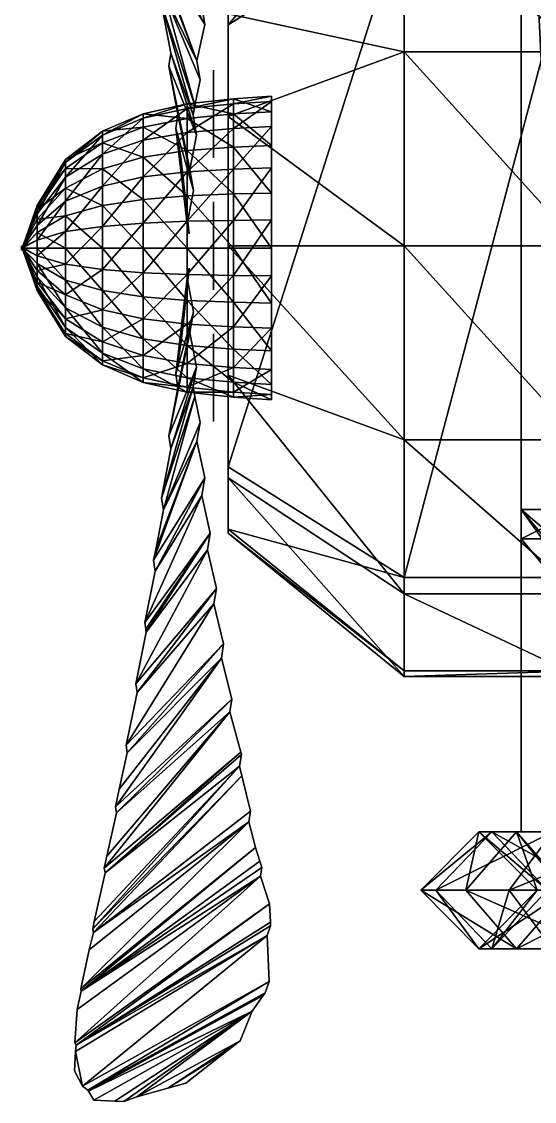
# Model space of a CAD drawing. Extents: x -35 to 143, y -113 to 113.
# Drawn here: x -35.17 to -15.35, y -33.08 to 8.67 of the extents above; entities that cross this region are included whole.
import ezdxf

# ---------------------------------------------------------------- set-up
doc = ezdxf.new("R2010")
doc.units = 0
for name, color, linetype in [('COWLING', 253, 'CONTINUOUS'), ('LEFT_WHEEL', 253, 'CONTINUOUS'), ('PROP', 253, 'CONTINUOUS'), ('TRIPLANEBODY', 253, 'CONTINUOUS')]:
    doc.layers.add(name, color=color, linetype=linetype)

msp = doc.modelspace()

# ---------------------------------------------------------------- meshes
at = {"layer": 'COWLING', "color": 253}
mesh = msp.add_polyface(dxfattribs=at)
corners = [(-20.389313, -12.821518, 3.576385), (-27.185715, -8.547623, 7.292786), (-27.185715, 0, 14.725693), (-13.592819, -16.427521, 10.386093), (-20.389313, -16.427521, 10.386093), (-27.185715, -10.951721, 11.832596), (-13.592819, -16.655609, 18.0849), (-20.389313, -16.655609, 18.0849), (-27.185715, -11.103821, 16.965088), (-13.592819, -13.461319, 25.093399), (-20.389313, -13.461319, 25.093399), (-27.185715, -8.974213, 21.63739), (-13.592819, -7.500809, 29.971497), (-20.389313, -7.500809, 29.971497), (-27.185715, -5.000519, 24.889496), (-13.592819, 0.000885, 31.716797), (-20.389313, 0.000885, 31.716797), (-27.185715, 0.000595, 26.053085), (-13.592819, 7.502487, 29.970688), (-20.389313, 7.502487, 29.970688), (-27.185715, 5.001694, 24.889099), (-13.592819, 13.462387, 25.092087), (-20.389313, 13.462387, 25.092087), (-27.185715, 8.974991, 21.63649), (-13.592819, 16.656097, 18.083191), (-20.389313, 16.656097, 18.083191), (-27.185715, 11.104095, 16.964096), (-13.592819, 16.427185, 10.384491), (-20.389313, 16.427185, 10.384491), (-27.185715, 10.951492, 11.831497), (-13.592819, 12.8228, 3.577789), (-20.389313, 12.8228, 3.577789), (-27.185715, 8.548492, 7.293686), (-13.592819, -12.821518, 3.576385), (-27.752121, -6.796417, 18.773193), (-27.752121, -6.116714, 20.389389), (-27.752121, -4.07782, 20.389389), (-27.752121, -3.398117, 18.690292), (-27.752121, -4.07782, 16.991196), (-27.752121, -6.116714, 16.991196), (-27.752121, 6.796494, 18.773193), (-27.752121, 6.116791, 20.389389), (-27.752121, 4.077896, 20.389389), (-27.752121, 3.398193, 18.690292), (-27.752121, 4.077896, 16.991196), (-27.752121, 6.116791, 16.991196), (-27.752121, 1.699097, 11.9767), (-27.752121, 1.019485, 13.592896), (-27.752121, -1.019409, 13.592896), (-27.752121, -1.69902, 11.893799), (-27.752121, -1.019409, 10.194687), (-27.752121, 1.019485, 10.194687)]
mesh.append_faces([[corners[k] for k in face] for face in [(0, 5, 1), (0, 4, 5), (1, 5, 2), (3, 7, 4), (3, 6, 7), (4, 8, 5), (4, 7, 8), (5, 8, 2), (6, 10, 7), (6, 9, 10), (7, 11, 8), (7, 10, 11), (8, 11, 2), (9, 13, 10), (9, 12, 13), (10, 14, 11), (10, 13, 14), (11, 14, 2), (12, 16, 13), (12, 15, 16), (13, 17, 14), (13, 16, 17), (14, 17, 2), (15, 19, 16), (15, 18, 19), (16, 20, 17), (16, 19, 20), (17, 20, 2), (18, 22, 19), (18, 21, 22), (19, 23, 20), (19, 22, 23), (20, 23, 2), (21, 25, 22), (21, 24, 25), (22, 26, 23), (22, 25, 26), (23, 26, 2), (24, 28, 25), (24, 27, 28), (25, 29, 26), (25, 28, 29), (26, 29, 2), (27, 31, 28), (27, 30, 31), (28, 32, 29), (28, 31, 32), (29, 32, 2), (1, 2, 32), (30, 0, 31), (30, 33, 0), (31, 1, 32), (31, 0, 1), (34, 38, 39), (34, 37, 38), (34, 36, 37), (34, 35, 36), (40, 42, 41), (40, 43, 42), (40, 44, 43), (40, 45, 44), (46, 48, 47), (46, 49, 48), (46, 50, 49), (46, 51, 50), (1, 5, 0), (5, 4, 0), (2, 5, 1), (4, 7, 3), (7, 6, 3), (5, 8, 4), (8, 7, 4), (2, 8, 5), (7, 10, 6), (10, 9, 6), (8, 11, 7), (11, 10, 7), (2, 11, 8), (10, 13, 9), (13, 12, 9), (11, 14, 10), (14, 13, 10), (2, 14, 11), (13, 16, 12), (16, 15, 12), (14, 17, 13), (17, 16, 13), (2, 17, 14), (16, 19, 15), (19, 18, 15), (17, 20, 16), (20, 19, 16), (2, 20, 17), (19, 22, 18), (22, 21, 18), (20, 23, 19), (23, 22, 19), (2, 23, 20), (22, 25, 21), (25, 24, 21), (23, 26, 22), (26, 25, 22), (2, 26, 23), (25, 28, 24), (28, 27, 24), (26, 29, 25), (29, 28, 25), (2, 29, 26), (28, 31, 27), (31, 30, 27), (29, 32, 28), (32, 31, 28), (2, 32, 29), (32, 2, 1), (31, 0, 30), (0, 33, 30), (32, 1, 31), (1, 0, 31), (39, 38, 34), (38, 37, 34), (37, 36, 34), (36, 35, 34), (41, 42, 40), (42, 43, 40), (43, 44, 40), (44, 45, 40), (47, 48, 46), (48, 49, 46), (49, 50, 46), (50, 51, 46)]])
at = {"layer": 'LEFT_WHEEL', "color": 253}
mesh = msp.add_polyface(dxfattribs=at)
corners = [(-6.230011, -22.654816, -12.460114), (-6.230011, -24.920319, -10.194611), (-6.230011, -27.185715, -12.460114), (-6.230011, -24.920319, -14.725616), (-10.83522, -22.654816, -13.438416), (-11.75621, -24.920319, -11.368713), (-10.83522, -27.185715, -13.438416), (-9.914124, -24.920319, -15.508316), (-14.646423, -22.654816, -16.206314), (-16.32962, -24.920319, -14.690018), (-14.646423, -27.185715, -16.206314), (-12.96312, -24.920319, -17.72261), (-17.002319, -22.654816, -20.285019), (-19.156723, -24.920319, -19.584518), (-17.002319, -27.185715, -20.285019), (-14.847916, -24.920319, -20.985413), (-17.495621, -22.654816, -24.969315), (-19.748718, -24.920319, -25.205719), (-17.495621, -27.185715, -24.969315), (-15.242416, -24.920319, -24.73291), (-16.040909, -22.654816, -29.44931), (-18.00322, -24.920319, -30.581619), (-16.040909, -27.185715, -29.44931), (-14.078812, -24.920319, -28.31691), (-12.890015, -22.654816, -32.950317), (-14.221817, -24.920319, -34.782822), (-12.890015, -27.185715, -32.950317), (-11.558014, -24.920319, -31.117722), (-8.587311, -22.654816, -34.86702), (-9.058716, -24.920319, -37.082916), (-8.587311, -27.185715, -34.86702), (-8.115814, -24.920319, -32.651123), (-3.877121, -22.654816, -34.86792), (-3.406509, -24.920319, -37.084015), (-3.877121, -27.185715, -34.86792), (-4.34761, -24.920319, -32.65181), (0.426193, -22.654816, -32.952911), (1.757492, -24.920319, -34.786011), (0.426193, -27.185715, -32.952911), (-0.904922, -24.920319, -31.119919), (3.57869, -22.654816, -29.453217), (5.54039, -24.920319, -30.586212), (3.57869, -27.185715, -29.453217), (1.616898, -24.920319, -28.320023), (5.035095, -22.654816, -24.973709), (7.288086, -24.920319, -25.210922), (5.035095, -27.185715, -24.973709), (2.781998, -24.920319, -24.736511), (4.543594, -22.654816, -20.289322), (6.698395, -24.920319, -19.589615), (4.543594, -27.185715, -20.289322), (2.388885, -24.920319, -20.988815), (2.189285, -22.654816, -16.20961), (3.873199, -24.920319, -14.694016), (2.189285, -27.185715, -16.20961), (0.505386, -24.920319, -17.72522), (-1.620712, -22.654816, -13.440216), (-0.698914, -24.920319, -11.370819), (-1.620712, -27.185715, -13.440216), (-2.542618, -24.920319, -15.509811)]
mesh.append_faces([[corners[k] for k in face] for face in [(0, 5, 1), (0, 4, 5), (1, 6, 2), (1, 5, 6), (2, 7, 3), (2, 6, 7), (3, 4, 0), (3, 7, 4), (4, 9, 5), (4, 8, 9), (5, 10, 6), (5, 9, 10), (6, 11, 7), (6, 10, 11), (7, 8, 4), (7, 11, 8), (8, 13, 9), (8, 12, 13), (9, 14, 10), (9, 13, 14), (10, 15, 11), (10, 14, 15), (11, 12, 8), (11, 15, 12), (12, 17, 13), (12, 16, 17), (13, 18, 14), (13, 17, 18), (14, 19, 15), (14, 18, 19), (15, 16, 12), (15, 19, 16), (16, 21, 17), (16, 20, 21), (17, 22, 18), (17, 21, 22), (18, 23, 19), (18, 22, 23), (19, 20, 16), (19, 23, 20), (20, 25, 21), (20, 24, 25), (21, 26, 22), (21, 25, 26), (22, 27, 23), (22, 26, 27), (23, 24, 20), (23, 27, 24), (24, 29, 25), (24, 28, 29), (25, 30, 26), (25, 29, 30), (26, 31, 27), (26, 30, 31), (27, 28, 24), (27, 31, 28), (28, 33, 29), (28, 32, 33), (29, 34, 30), (29, 33, 34), (30, 35, 31), (30, 34, 35), (31, 32, 28), (31, 35, 32), (32, 37, 33), (32, 36, 37), (33, 38, 34), (33, 37, 38), (34, 39, 35), (34, 38, 39), (35, 36, 32), (35, 39, 36), (36, 41, 37), (36, 40, 41), (37, 42, 38), (37, 41, 42), (38, 43, 39), (38, 42, 43), (39, 40, 36), (39, 43, 40), (40, 45, 41), (40, 44, 45), (41, 46, 42), (41, 45, 46), (42, 47, 43), (42, 46, 47), (43, 44, 40), (43, 47, 44), (44, 49, 45), (44, 48, 49), (45, 50, 46), (45, 49, 50), (46, 51, 47), (46, 50, 51), (47, 48, 44), (47, 51, 48), (48, 53, 49), (48, 52, 53), (49, 54, 50), (49, 53, 54), (50, 55, 51), (50, 54, 55), (51, 52, 48), (51, 55, 52), (52, 57, 53), (52, 56, 57), (53, 58, 54), (53, 57, 58), (54, 59, 55), (54, 58, 59), (55, 56, 52), (55, 59, 56), (56, 1, 57), (56, 0, 1), (57, 2, 58), (57, 1, 2), (58, 3, 59), (58, 2, 3), (59, 0, 56), (59, 3, 0), (1, 5, 0), (5, 4, 0), (2, 6, 1), (6, 5, 1), (3, 7, 2), (7, 6, 2), (0, 4, 3), (4, 7, 3), (5, 9, 4), (9, 8, 4), (6, 10, 5), (10, 9, 5), (7, 11, 6), (11, 10, 6), (4, 8, 7), (8, 11, 7), (9, 13, 8), (13, 12, 8), (10, 14, 9), (14, 13, 9), (11, 15, 10), (15, 14, 10), (8, 12, 11), (12, 15, 11), (13, 17, 12), (17, 16, 12), (14, 18, 13), (18, 17, 13), (15, 19, 14), (19, 18, 14), (12, 16, 15), (16, 19, 15), (17, 21, 16), (21, 20, 16), (18, 22, 17), (22, 21, 17), (19, 23, 18), (23, 22, 18), (16, 20, 19), (20, 23, 19), (21, 25, 20), (25, 24, 20), (22, 26, 21), (26, 25, 21), (23, 27, 22), (27, 26, 22), (20, 24, 23), (24, 27, 23), (25, 29, 24), (29, 28, 24), (26, 30, 25), (30, 29, 25), (27, 31, 26), (31, 30, 26), (24, 28, 27), (28, 31, 27), (29, 33, 28), (33, 32, 28), (30, 34, 29), (34, 33, 29), (31, 35, 30), (35, 34, 30), (28, 32, 31), (32, 35, 31), (33, 37, 32), (37, 36, 32), (34, 38, 33), (38, 37, 33), (35, 39, 34), (39, 38, 34), (32, 36, 35), (36, 39, 35), (37, 41, 36), (41, 40, 36), (38, 42, 37), (42, 41, 37), (39, 43, 38), (43, 42, 38), (36, 40, 39), (40, 43, 39), (41, 45, 40), (45, 44, 40), (42, 46, 41), (46, 45, 41), (43, 47, 42), (47, 46, 42), (40, 44, 43), (44, 47, 43), (45, 49, 44), (49, 48, 44), (46, 50, 45), (50, 49, 45), (47, 51, 46), (51, 50, 46), (44, 48, 47), (48, 51, 47), (49, 53, 48), (53, 52, 48), (50, 54, 49), (54, 53, 49), (51, 55, 50), (55, 54, 50), (48, 52, 51), (52, 55, 51), (53, 57, 52), (57, 56, 52), (54, 58, 53), (58, 57, 53), (55, 59, 54), (59, 58, 54), (52, 56, 55), (56, 59, 55), (57, 1, 56), (1, 0, 56), (58, 2, 57), (2, 1, 57), (59, 3, 58), (3, 2, 58), (56, 0, 59), (0, 3, 59)]])
at = {"layer": 'PROP', "color": 253}
mesh = msp.add_polyface(dxfattribs=at)
corners = [(-30.479584, 4.935425, 16.134995), (-28.77681, 5.494919, 14.190247), (-28.77681, 5.306229, 16.24025), (-26.981995, 5.686798, 14.172348), (-26.981995, 5.491623, 16.292862), (-25.509323, 5.782745, 14.163406), (-25.509323, 5.58432, 16.319183), (-26.981995, 5.102783, 12.124527), (-25.509323, 5.189011, 12.081528), (-29.403992, 7.446579, 13.190399), (-29.477249, 6.944336, 13.457047), (-28.413773, 4.286026, 8.092972), (-28.547897, 5.055099, 7.511337), (-29.760864, 9.348694, 12.180557), (-28.4729, 5.425369, 7.231293), (-29.694595, 9.811325, 11.934967), (-28.270279, 6.425812, 6.474686), (-28.394363, 7.156128, 5.922348), (-29.989578, 11.333755, 11.126694), (-30.071442, 11.756271, 10.902374), (-28.096024, 8.565582, 4.8564), (-30.012238, 12.176056, 10.679504), (-28.210419, 9.255249, 4.334824), (-30.411697, 14.167557, 9.622208), (-27.888992, 10.705353, 3.238113), (-30.376968, 14.416885, 9.489838), (-30.35849, 14.538895, 9.421005), (-27.993958, 11.351974, 2.7491), (-30.761292, 16.538956, 8.292603), (-27.646713, 12.845139, 1.619827), (-30.71138, 16.867508, 8.107239), (-27.742371, 13.445801, 1.165558)]
mesh.append_faces([[corners[k] for k in face] for face in [(0, 1, 2), (2, 1, 3), (2, 3, 4), (4, 3, 5), (4, 5, 6), (1, 7, 3), (3, 7, 8), (3, 8, 5), (9, 10, 11), (11, 9, 12), (13, 9, 12), (12, 13, 14), (15, 13, 14), (16, 15, 14), (16, 15, 17), (18, 15, 17), (18, 19, 17), (17, 19, 20), (21, 19, 20), (20, 21, 22), (23, 21, 22), (22, 23, 24), (25, 23, 24), (25, 26, 24), (24, 26, 27), (28, 26, 27), (27, 28, 29), (29, 30, 31), (2, 1, 0), (3, 1, 2), (4, 3, 2), (5, 3, 4), (6, 5, 4), (3, 7, 1), (8, 7, 3), (5, 8, 3), (11, 10, 9), (12, 9, 11), (12, 9, 13), (14, 13, 12), (14, 13, 15), (14, 15, 16), (17, 15, 16), (17, 15, 18), (17, 19, 18), (20, 19, 17), (20, 19, 21), (22, 21, 20), (22, 21, 23), (24, 23, 22), (24, 23, 25), (24, 26, 25), (27, 26, 24), (27, 26, 28), (29, 28, 27)]])
mesh = msp.add_polyface(dxfattribs=at)
corners = [(-28.77681, 2.869232, 19.471481), (-28.77681, 4.38974, 18.083649), (-26.981995, 4.54361, 18.199692), (-26.981995, 2.970779, 19.635269), (-25.509323, 4.620544, 18.257706), (-32.044296, 3.543472, 17.445389), (-32.044296, 4.286545, 15.95079), (-30.479584, 4.935425, 16.134995), (-30.479584, 4.082001, 17.851547), (-28.77681, 5.306229, 16.24025), (-26.981995, 5.491623, 16.292862), (-25.509323, 5.58432, 16.319183), (-33.470947, 3.22052, 15.648193), (-32.044296, 4.439529, 14.288696), (-30.479584, 5.11113, 14.226059), (-28.77681, 5.494919, 14.190247), (-32.044296, 3.981766, 12.683578), (-30.479584, 4.585388, 12.382553), (-28.77681, 4.930313, 12.210526), (-26.981995, 5.102783, 12.124527), (-30.479584, 3.429184, 10.853455), (-28.77681, 3.68869, 10.568451), (-26.981995, 3.818436, 10.425949), (-25.509323, 3.883301, 10.354706), (-25.509323, 5.189011, 12.081528), (-29.477249, 6.944336, 13.457047), (-29.138092, 5.081848, 14.445862), (-28.672623, 2.952499, 9.101486), (-28.413773, 4.286026, 8.092972)]
mesh.append_faces([[corners[k] for k in face] for face in [(0, 1, 2), (3, 2, 4), (5, 6, 7), (5, 7, 8), (8, 7, 9), (8, 9, 1), (1, 9, 10), (1, 10, 2), (2, 10, 11), (2, 11, 4), (12, 13, 6), (6, 13, 14), (6, 14, 7), (7, 14, 15), (13, 16, 17), (13, 17, 14), (14, 17, 18), (14, 18, 15), (15, 18, 19), (16, 20, 17), (17, 21, 18), (18, 21, 22), (18, 22, 19), (19, 22, 23), (19, 23, 24), (25, 26, 27), (27, 25, 28), (2, 1, 0), (4, 2, 3), (7, 6, 5), (8, 7, 5), (9, 7, 8), (1, 9, 8), (10, 9, 1), (2, 10, 1), (11, 10, 2), (4, 11, 2), (6, 13, 12), (14, 13, 6), (7, 14, 6), (15, 14, 7), (17, 16, 13), (14, 17, 13), (18, 17, 14), (15, 18, 14), (19, 18, 15), (17, 20, 16), (18, 21, 17), (22, 21, 18), (19, 22, 18), (23, 22, 19), (24, 23, 19), (27, 26, 25), (28, 25, 27)]])
mesh = msp.add_polyface(dxfattribs=at)
corners = [(-26.981995, 2.970779, 19.635269), (-25.509323, 4.620544, 18.257706), (-25.509323, 3.021561, 19.717163), (-25.509323, -0.110794, 14.689316), (-25.509323, -0.101212, 14.680573), (-25.509323, 5.58432, 16.319183), (-25.509323, -0.116562, 14.700928), (-25.509323, 5.782745, 14.163406), (-25.509323, -0.117752, 14.713837), (-25.509323, 5.189011, 12.081528), (-25.509323, -0.114197, 14.726303), (-25.509323, 3.883301, 10.354706), (-25.509323, -0.106369, 14.736649), (-26.981995, 3.818436, 10.425949), (-26.981995, 2.007217, 9.306046), (-25.509323, 2.041977, 9.216171), (-25.509323, -0.095352, 14.743469), (-26.981995, -0.086197, 8.916046), (-25.509323, -0.086258, 8.819687), (-25.509323, -0.082596, 14.745834), (-25.509323, -0.069855, 14.743454), (-26.981995, -1.14386, 20.407074), (-26.981995, 0.98558, 20.405762), (-25.509323, 1.003342, 20.500458), (-28.77681, 0.950058, 20.216339), (-25.509323, -0.089127, 14.675873), (-26.981995, 4.54361, 18.199692), (-28.77681, 2.869232, 19.471481), (-28.77681, 3.68869, 10.568451), (-28.77681, 1.937714, 9.485779)]
mesh.append_faces([[corners[k] for k in face] for face in [(0, 1, 2), (2, 1, 3), (2, 3, 4), (1, 5, 6), (1, 6, 3), (5, 7, 8), (5, 8, 6), (7, 9, 10), (7, 10, 8), (9, 11, 12), (9, 12, 10), (13, 14, 15), (13, 15, 11), (11, 15, 16), (11, 16, 12), (14, 17, 18), (14, 18, 15), (15, 18, 19), (15, 19, 16), (18, 20, 19), (21, 22, 23), (24, 0, 22), (22, 0, 2), (22, 2, 23), (23, 2, 4), (23, 4, 25), (0, 26, 27), (2, 1, 0), (3, 1, 2), (4, 3, 2), (6, 5, 1), (3, 6, 1), (8, 7, 5), (6, 8, 5), (10, 9, 7), (8, 10, 7), (12, 11, 9), (10, 12, 9), (13, 14, 28), (15, 14, 13), (11, 15, 13), (16, 15, 11), (12, 16, 11), (14, 17, 29), (18, 17, 14), (15, 18, 14), (19, 18, 15), (16, 19, 15), (19, 20, 18), (23, 22, 21), (22, 0, 24), (2, 0, 22), (23, 2, 22), (4, 2, 23), (25, 4, 23)]])
mesh = msp.add_polyface(dxfattribs=at)
corners = [(-32.044296, 2.310669, 18.570618), (-30.479584, 4.082001, 17.851547), (-30.479584, 2.666122, 19.14389), (-28.77681, 4.38974, 18.083649), (-28.77681, 2.869232, 19.471481), (-26.981995, 4.54361, 18.199692), (-26.981995, 2.970779, 19.635269), (-30.479584, 4.585388, 12.382553), (-30.479584, 3.429184, 10.853455), (-28.77681, 3.68869, 10.568451), (-32.044296, 2.975067, 11.352219), (-30.479584, 1.798691, 9.845291), (-28.77681, 1.937714, 9.485779), (-26.981995, 2.007217, 9.306046), (-26.981995, 3.818436, 10.425949), (-32.044296, 1.55542, 10.474411), (-30.479584, -0.085831, 9.494202), (-28.77681, -0.086075, 9.108749), (-26.981995, -0.086197, 8.916046), (-30.479584, -1.037964, 19.838684), (-30.479584, 0.878998, 19.837494), (-28.77681, 0.950058, 20.216339), (-28.77681, -1.108551, 20.217606), (-26.981995, 0.98558, 20.405762), (-32.044296, 0.754639, 19.174545), (-28.699066, 0.466171, 10.981873), (-28.769806, 0.84877, 10.69252), (-28.932373, 2.619675, 14.158127), (-29.018509, 3.414825, 15.330887), (-29.218338, 4.542755, 14.732056), (-28.527985, 2.146255, 9.711258), (-29.138092, 5.081848, 14.445862), (-28.672623, 2.952499, 9.101486), (-32.044296, -0.085419, 10.168732), (-32.044296, -0.914429, 19.175568)]
mesh.append_faces([[corners[k] for k in face] for face in [(0, 1, 2), (2, 1, 3), (2, 3, 4), (4, 5, 6), (7, 8, 9), (10, 11, 8), (8, 11, 12), (8, 12, 9), (9, 12, 13), (9, 13, 14), (15, 16, 11), (11, 16, 17), (11, 17, 12), (12, 17, 18), (12, 18, 13), (19, 20, 21), (22, 21, 23), (24, 2, 20), (20, 2, 4), (20, 4, 21), (21, 4, 6), (25, 26, 27), (26, 27, 28), (26, 29, 28), (26, 29, 30), (31, 29, 30), (30, 31, 32), (2, 1, 0), (3, 1, 2), (4, 3, 2), (9, 8, 7), (8, 11, 10), (12, 11, 8), (9, 12, 8), (13, 12, 9), (16, 33, 15), (11, 16, 15), (17, 16, 11), (12, 17, 11), (18, 17, 12), (20, 24, 34), (21, 20, 19), (23, 21, 22), (2, 0, 24), (20, 2, 24), (4, 2, 20), (21, 4, 20), (6, 4, 21), (27, 26, 25), (28, 27, 26), (28, 29, 26), (30, 29, 26), (30, 29, 31), (32, 31, 30)]])
mesh = msp.add_polyface(dxfattribs=at)
corners = [(-34.575455, 0.787354, 16.113754), (-34.575455, 1.235489, 15.704712), (-33.470947, 2.658752, 16.778122), (-33.470947, 1.72673, 17.62883), (-32.044296, 3.543472, 17.445389), (-32.044296, 2.310669, 18.570618), (-30.479584, 4.082001, 17.851547), (-34.575455, 1.5056, 15.161407), (-33.470947, 3.22052, 15.648193), (-32.044296, 4.286545, 15.95079), (-34.575455, 1.561218, 14.557205), (-33.470947, 3.336182, 14.391632), (-32.044296, 4.439529, 14.288696), (-34.575455, 1.394821, 13.973724), (-33.470947, 2.990097, 13.178131), (-32.044296, 3.981766, 12.683578), (-34.575455, 1.02887, 13.489746), (-33.470947, 2.229034, 12.1716), (-32.044296, 2.975067, 11.352219), (-30.479584, 3.429184, 10.853455), (-33.470947, 1.155746, 11.50798), (-32.044296, 1.55542, 10.474411), (-30.479584, 1.798691, 9.845291), (-33.470947, 0.550354, 18.085388), (-32.044296, 0.754639, 19.174545), (-30.479584, 2.666122, 19.14389)]
mesh.append_faces([[corners[k] for k in face] for face in [(0, 1, 2), (0, 2, 3), (3, 2, 4), (3, 4, 5), (5, 4, 6), (1, 7, 8), (1, 8, 2), (2, 8, 9), (2, 9, 4), (7, 10, 11), (7, 11, 8), (8, 11, 12), (10, 13, 14), (10, 14, 11), (11, 14, 15), (11, 15, 12), (13, 16, 17), (13, 17, 14), (14, 17, 18), (14, 18, 15), (15, 18, 19), (16, 20, 17), (17, 20, 21), (17, 21, 18), (18, 21, 22), (23, 3, 5), (23, 5, 24), (24, 5, 25), (2, 1, 0), (3, 2, 0), (4, 2, 3), (5, 4, 3), (6, 4, 5), (8, 7, 1), (2, 8, 1), (9, 8, 2), (4, 9, 2), (11, 10, 7), (8, 11, 7), (12, 11, 8), (14, 13, 10), (11, 14, 10), (15, 14, 11), (12, 15, 11), (17, 16, 13), (14, 17, 13), (18, 17, 14), (15, 18, 14), (19, 18, 15), (17, 20, 16), (21, 20, 17), (18, 21, 17), (22, 21, 18), (5, 3, 23), (24, 5, 23)]])
mesh = msp.add_polyface(dxfattribs=at)
corners = [(-35.173721, -0.126602, 14.639618), (-35.173721, -0.149261, 14.660294), (-34.575455, 1.235489, 15.704712), (-34.575455, 0.787354, 16.113754), (-35.173721, -0.162918, 14.687759), (-34.575455, 1.5056, 15.161407), (-35.173721, -0.165741, 14.718307), (-34.575455, 1.561218, 14.557205), (-35.173721, -0.157318, 14.747803), (-34.575455, 1.394821, 13.973724), (-35.173721, -0.138824, 14.772278), (-34.575455, 1.02887, 13.489746), (-35.173721, -0.112732, 14.788406), (-34.575455, 0.512802, 13.170654), (-33.470947, 1.155746, 11.50798), (-34.575455, -0.083633, 13.05954), (-33.470947, -0.084732, 11.276871), (-32.044296, -0.085419, 10.168732), (-32.044296, 1.55542, 10.474411), (-30.479584, -0.085831, 9.494202), (-35.173721, -0.067337, 14.628494), (-35.173721, -0.098007, 14.62851), (-34.575455, 0.22171, 16.333282), (-34.575455, -0.384995, 16.333649), (-33.470947, 0.550354, 18.085388), (-33.470947, -0.711487, 18.086166), (-32.044296, 0.754639, 19.174545), (-32.044296, -0.914429, 19.175568), (-30.479584, 0.878998, 19.837494), (-33.470947, 1.72673, 17.62883)]
mesh.append_faces([[corners[k] for k in face] for face in [(0, 1, 2), (0, 2, 3), (1, 4, 5), (1, 5, 2), (4, 6, 7), (4, 7, 5), (6, 8, 9), (6, 9, 7), (8, 10, 11), (8, 11, 9), (10, 12, 13), (10, 13, 11), (11, 13, 14), (12, 15, 13), (13, 15, 16), (13, 16, 14), (14, 16, 17), (14, 17, 18), (18, 17, 19), (20, 21, 22), (20, 22, 23), (23, 22, 24), (25, 24, 26), (27, 26, 28), (21, 0, 3), (21, 3, 22), (22, 3, 29), (22, 29, 24), (2, 1, 0), (3, 2, 0), (5, 4, 1), (2, 5, 1), (7, 6, 4), (5, 7, 4), (9, 8, 6), (7, 9, 6), (11, 10, 8), (9, 11, 8), (13, 12, 10), (11, 13, 10), (14, 13, 11), (13, 15, 12), (16, 15, 13), (14, 16, 13), (17, 16, 14), (18, 17, 14), (22, 21, 20), (23, 22, 20), (24, 22, 23), (26, 24, 25), (3, 0, 21), (22, 3, 21), (29, 3, 22), (24, 29, 22)]])
mesh = msp.add_polyface(dxfattribs=at)
corners = [(-32.044296, -0.085419, 10.168732), (-30.479584, -1.969986, 9.84761), (-30.479584, -0.085831, 9.494202), (-28.77681, -2.109451, 9.488281), (-28.77681, -0.086075, 9.108749), (-26.981995, -2.179169, 9.308624), (-26.981995, -0.086197, 8.916046), (-32.044296, -1.725937, 10.47644), (-30.479584, -3.599228, 10.857788), (-28.77681, -3.859085, 10.573105), (-26.981995, -3.988998, 10.430756), (-32.044296, -3.144501, 11.355988), (-30.479584, -4.75354, 12.388306), (-32.044296, -3.705399, 17.44986), (-30.479584, -2.825943, 19.147278), (-30.479584, -4.243423, 17.856674), (-28.77681, -3.028656, 19.475128), (-28.77681, -4.550873, 18.089157), (-26.981995, -3.130005, 19.639038), (-26.981995, -4.70459, 18.205383), (-32.044296, -2.471207, 18.573563), (-30.479584, -1.037964, 19.838684), (-28.77681, -1.108551, 20.217606), (-26.981995, -1.14386, 20.407074), (-32.044296, -0.914429, 19.175568), (-30.479584, 0.878998, 19.837494), (-28.77681, 0.950058, 20.216339), (-26.981995, 0.98558, 20.405762), (-28.699066, -0.868195, 18.182632), (-28.769806, -1.250809, 18.47197), (-28.932373, -3.021713, 15.006363), (-29.018509, -3.816864, 13.833618), (-29.218338, -4.944794, 14.432434), (-28.527985, -2.548294, 19.453247), (-29.138092, -5.483871, 14.718628), (-28.672623, -3.354538, 20.063019)]
mesh.append_faces([[corners[k] for k in face] for face in [(0, 1, 2), (2, 1, 3), (2, 3, 4), (4, 3, 5), (4, 5, 6), (7, 8, 1), (1, 8, 9), (1, 9, 3), (3, 9, 10), (3, 10, 5), (11, 12, 8), (13, 14, 15), (15, 14, 16), (15, 16, 17), (17, 16, 18), (17, 18, 19), (20, 21, 14), (14, 21, 22), (14, 22, 16), (16, 22, 23), (16, 23, 18), (24, 25, 21), (21, 26, 22), (22, 27, 23), (28, 29, 30), (29, 30, 31), (29, 32, 31), (29, 32, 33), (33, 34, 35), (2, 1, 0), (3, 1, 2), (4, 3, 2), (5, 3, 4), (1, 8, 7), (9, 8, 1), (3, 9, 1), (10, 9, 3), (8, 12, 11), (15, 14, 13), (16, 14, 15), (17, 16, 15), (18, 16, 17), (21, 24, 20), (14, 21, 20), (22, 21, 14), (16, 22, 14), (23, 22, 16), (21, 25, 24), (22, 26, 21), (30, 29, 28), (31, 30, 29), (31, 32, 29), (33, 32, 29), (35, 34, 33)]])
mesh = msp.add_polyface(dxfattribs=at)
corners = [(-26.981995, -0.086197, 8.916046), (-26.981995, -2.179169, 9.308624), (-25.509323, -2.214035, 9.218796), (-25.509323, -0.086258, 8.819687), (-25.509323, -0.069855, 14.743454), (-26.981995, -3.988998, 10.430756), (-25.509323, -4.053955, 10.359589), (-25.509323, -0.058838, 14.736618), (-25.509323, -5.357529, 12.088013), (-25.509323, -0.051025, 14.726257), (-25.509323, -5.9487, 14.170624), (-25.509323, -0.047485, 14.713791), (-25.509323, -5.74762, 16.326157), (-25.509323, -0.048691, 14.700882), (-25.509323, -4.781448, 18.263504), (-25.509323, -0.054474, 14.68927), (-26.981995, -4.70459, 18.205383), (-26.981995, -3.130005, 19.639038), (-25.509323, -3.180679, 19.720993), (-25.509323, -0.064072, 14.680542), (-26.981995, -1.14386, 20.407074), (-25.509323, -1.161499, 20.501801), (-25.509323, -0.076157, 14.675873), (-25.509323, 1.003342, 20.500458), (-25.509323, -0.089127, 14.675873), (-28.77681, -0.086075, 9.108749), (-28.77681, -2.109451, 9.488281), (-28.77681, -4.550873, 18.089157), (-28.77681, -3.028656, 19.475128), (-26.981995, 0.98558, 20.405762), (-28.77681, -1.108551, 20.217606)]
mesh.append_faces([[corners[k] for k in face] for face in [(0, 1, 2), (0, 2, 3), (3, 2, 4), (1, 5, 6), (1, 6, 2), (2, 6, 7), (2, 7, 4), (6, 8, 9), (6, 9, 7), (8, 10, 11), (8, 11, 9), (10, 12, 13), (10, 13, 11), (12, 14, 15), (12, 15, 13), (16, 17, 18), (14, 18, 19), (14, 19, 15), (17, 20, 21), (17, 21, 18), (18, 21, 22), (18, 22, 19), (20, 23, 21), (21, 23, 24), (21, 24, 22), (0, 1, 25), (2, 1, 0), (3, 2, 0), (4, 2, 3), (1, 5, 26), (6, 5, 1), (2, 6, 1), (7, 6, 2), (4, 7, 2), (9, 8, 6), (7, 9, 6), (11, 10, 8), (9, 11, 8), (13, 12, 10), (11, 13, 10), (15, 14, 12), (13, 15, 12), (16, 17, 27), (18, 17, 16), (19, 18, 14), (15, 19, 14), (17, 20, 28), (21, 20, 17), (18, 21, 17), (22, 21, 18), (19, 22, 18), (20, 29, 30), (21, 23, 20), (24, 23, 21), (22, 24, 21)]])
mesh = msp.add_polyface(dxfattribs=at)
corners = [(-35.173721, -0.112732, 14.788406), (-35.173721, -0.082565, 14.794022), (-34.575455, -0.083633, 13.05954), (-35.173721, -0.052429, 14.788376), (-34.575455, -0.679993, 13.171387), (-33.470947, -1.324982, 11.509506), (-33.470947, -0.084732, 11.276871), (-32.044296, -1.725937, 10.47644), (-32.044296, -0.085419, 10.168732), (-30.479584, -1.969986, 9.84761), (-35.173721, -0.026352, 14.772202), (-34.575455, -1.195663, 13.491119), (-35.173721, -0.007874, 14.747711), (-34.575455, -1.56102, 13.97554), (-35.173721, 0.000458, 14.718201), (-34.575455, -1.7267, 14.559235), (-35.173721, -0.00235, 14.687668), (-34.575455, -1.670349, 15.163361), (-35.173721, -0.016037, 14.660217), (-34.575455, -1.399551, 15.706329), (-35.173721, -0.038727, 14.639557), (-34.575455, -0.950912, 16.114822), (-35.173721, -0.067337, 14.628494), (-34.575455, -0.384995, 16.333649), (-33.470947, -0.711487, 18.086166), (-33.470947, -1.888428, 17.631042), (-32.044296, -0.914429, 19.175568), (-33.470947, 0.550354, 18.085388), (-32.044296, 0.754639, 19.174545)]
mesh.append_faces([[corners[k] for k in face] for face in [(0, 1, 2), (1, 3, 4), (1, 4, 2), (2, 4, 5), (2, 5, 6), (6, 5, 7), (6, 7, 8), (8, 7, 9), (3, 10, 11), (3, 11, 4), (10, 12, 13), (10, 13, 11), (12, 14, 15), (12, 15, 13), (14, 16, 17), (14, 17, 15), (16, 18, 19), (16, 19, 17), (18, 20, 21), (18, 21, 19), (20, 22, 23), (20, 23, 21), (21, 23, 24), (21, 24, 25), (25, 24, 26), (23, 27, 24), (24, 28, 26), (2, 1, 0), (4, 3, 1), (2, 4, 1), (5, 4, 2), (6, 5, 2), (7, 5, 6), (8, 7, 6), (9, 7, 8), (11, 10, 3), (4, 11, 3), (13, 12, 10), (11, 13, 10), (15, 14, 12), (13, 15, 12), (17, 16, 14), (15, 17, 14), (19, 18, 16), (17, 19, 16), (21, 20, 18), (19, 21, 18), (25, 21, 19), (23, 22, 20), (21, 23, 20), (24, 23, 21), (25, 24, 21), (26, 24, 25), (24, 27, 23), (26, 28, 24)]])
mesh = msp.add_polyface(dxfattribs=at)
corners = [(-34.575455, -0.679993, 13.171387), (-34.575455, -1.195663, 13.491119), (-33.470947, -2.397446, 12.174454), (-33.470947, -1.324982, 11.509506), (-32.044296, -3.144501, 11.355988), (-32.044296, -1.725937, 10.47644), (-30.479584, -3.599228, 10.857788), (-34.575455, -1.56102, 13.97554), (-33.470947, -3.157272, 13.181931), (-32.044296, -4.149551, 12.688599), (-30.479584, -4.75354, 12.388306), (-34.575455, -1.7267, 14.559235), (-33.470947, -3.501862, 14.395844), (-32.044296, -4.605331, 14.294281), (-34.575455, -1.670349, 15.163361), (-33.470947, -3.384659, 15.652267), (-32.044296, -4.450302, 15.956177), (-34.575455, -1.399551, 15.706329), (-33.470947, -2.821487, 16.781509), (-32.044296, -3.705399, 17.44986), (-34.575455, -0.950912, 16.114822), (-33.470947, -1.888428, 17.631042), (-32.044296, -2.471207, 18.573563), (-30.479584, -2.825943, 19.147278), (-32.044296, -0.914429, 19.175568), (-30.479584, -1.037964, 19.838684)]
mesh.append_faces([[corners[k] for k in face] for face in [(0, 1, 2), (0, 2, 3), (3, 2, 4), (3, 4, 5), (5, 4, 6), (1, 7, 8), (1, 8, 2), (2, 8, 9), (2, 9, 4), (4, 9, 10), (7, 11, 12), (7, 12, 8), (8, 12, 13), (8, 13, 9), (11, 14, 15), (11, 15, 12), (12, 15, 16), (14, 17, 18), (14, 18, 15), (15, 18, 19), (15, 19, 16), (17, 20, 21), (17, 21, 18), (18, 21, 22), (18, 22, 19), (19, 22, 23), (21, 24, 22), (22, 24, 25), (2, 1, 0), (3, 2, 0), (4, 2, 3), (5, 4, 3), (6, 4, 5), (8, 7, 1), (2, 8, 1), (9, 8, 2), (4, 9, 2), (10, 9, 4), (12, 11, 7), (8, 12, 7), (13, 12, 8), (9, 13, 8), (15, 14, 11), (12, 15, 11), (16, 15, 12), (18, 17, 14), (15, 18, 14), (19, 18, 15), (16, 19, 15), (18, 21, 17), (22, 21, 18), (19, 22, 18), (23, 22, 19), (22, 24, 21)]])
mesh = msp.add_polyface(dxfattribs=at)
corners = [(-30.479584, -3.599228, 10.857788), (-30.479584, -4.75354, 12.388306), (-28.77681, -5.098694, 12.216705), (-28.77681, -3.859085, 10.573105), (-26.981995, -5.271255, 12.13092), (-26.981995, -3.988998, 10.430756), (-25.509323, -5.357529, 12.088013), (-25.509323, -4.053955, 10.359589), (-32.044296, -4.149551, 12.688599), (-32.044296, -4.605331, 14.294281), (-30.479584, -5.277023, 14.232452), (-28.77681, -5.660843, 14.197128), (-26.981995, -5.852753, 14.179459), (-33.470947, -3.501862, 14.395844), (-32.044296, -4.450302, 15.956177), (-30.479584, -5.098969, 16.141174), (-28.77681, -5.469635, 16.246887), (-32.044296, -3.705399, 17.44986), (-30.479584, -4.243423, 17.856674), (-28.77681, -4.550873, 18.089157), (-26.981995, -4.70459, 18.205383), (-26.981995, -5.654968, 16.299744), (-25.509323, -4.781448, 18.263504), (-25.509323, -5.74762, 16.326157), (-25.509323, -3.180679, 19.720993), (-29.138092, -5.483871, 14.718628), (-29.218338, -4.944794, 14.432434), (-28.527985, -2.548294, 19.453247), (-29.477249, -7.346359, 15.707443), (-28.672623, -3.354538, 20.063019), (-28.413773, -4.688065, 21.071533)]
mesh.append_faces([[corners[k] for k in face] for face in [(0, 1, 2), (0, 2, 3), (3, 2, 4), (3, 4, 5), (5, 4, 6), (5, 6, 7), (8, 9, 10), (8, 10, 1), (1, 10, 11), (1, 11, 2), (2, 12, 4), (13, 14, 9), (9, 14, 15), (9, 15, 10), (10, 15, 16), (14, 17, 18), (14, 18, 15), (15, 18, 19), (15, 19, 16), (16, 19, 20), (16, 20, 21), (21, 20, 22), (21, 22, 23), (20, 24, 22), (25, 26, 27), (28, 25, 29), (29, 28, 30), (2, 1, 0), (3, 2, 0), (4, 2, 3), (5, 4, 3), (6, 4, 5), (7, 6, 5), (10, 9, 8), (1, 10, 8), (11, 10, 1), (2, 11, 1), (4, 12, 2), (9, 14, 13), (15, 14, 9), (10, 15, 9), (16, 15, 10), (11, 16, 10), (18, 17, 14), (15, 18, 14), (19, 18, 15), (16, 19, 15), (20, 19, 16), (21, 20, 16), (22, 20, 21), (23, 22, 21), (22, 24, 20), (27, 26, 25), (29, 25, 28), (30, 28, 29)]])
mesh = msp.add_polyface(dxfattribs=at)
corners = [(-28.77681, -5.098694, 12.216705), (-28.77681, -5.660843, 14.197128), (-26.981995, -5.852753, 14.179459), (-26.981995, -5.271255, 12.13092), (-25.509323, -5.9487, 14.170624), (-25.509323, -5.357529, 12.088013), (-30.479584, -5.277023, 14.232452), (-28.77681, -5.469635, 16.246887), (-26.981995, -5.654968, 16.299744), (-25.509323, -5.74762, 16.326157), (-29.403992, -7.848618, 15.974091), (-29.477249, -7.346359, 15.707443), (-28.413773, -4.688065, 21.071533), (-28.547897, -5.457123, 21.653168), (-29.760864, -9.750732, 16.983932), (-28.4729, -5.827408, 21.933197), (-29.694595, -10.213348, 17.229538), (-28.270279, -6.827835, 22.689819), (-28.394363, -7.558167, 23.242157), (-29.989578, -11.735794, 18.037811), (-30.071442, -12.158295, 18.262131), (-28.096024, -8.967606, 24.30809), (-30.012238, -12.578094, 18.484985), (-28.210419, -9.657272, 24.829681), (-30.411697, -14.569595, 19.542282), (-27.888992, -11.107376, 25.926376), (-30.376968, -14.818924, 19.674667), (-30.35849, -14.940933, 19.7435), (-27.993958, -11.753998, 26.415405), (-30.761292, -16.940994, 20.871887), (-27.646713, -13.247177, 27.544662), (-27.742371, -13.847839, 27.998932), (-30.71138, -17.269547, 21.057251)]
mesh.append_faces([[corners[k] for k in face] for face in [(0, 1, 2), (3, 2, 4), (3, 4, 5), (6, 7, 1), (1, 7, 8), (1, 8, 2), (2, 8, 9), (2, 9, 4), (10, 11, 12), (12, 10, 13), (14, 10, 13), (13, 14, 15), (16, 14, 15), (17, 16, 15), (17, 16, 18), (19, 16, 18), (19, 20, 18), (18, 20, 21), (22, 20, 21), (21, 22, 23), (24, 22, 23), (23, 24, 25), (26, 24, 25), (26, 27, 25), (25, 27, 28), (29, 27, 28), (28, 29, 30), (2, 1, 0), (4, 2, 3), (5, 4, 3), (8, 7, 1), (2, 8, 1), (9, 8, 2), (4, 9, 2), (12, 11, 10), (13, 10, 12), (13, 10, 14), (15, 14, 13), (15, 14, 16), (15, 16, 17), (18, 16, 17), (18, 16, 19), (18, 20, 19), (21, 20, 18), (21, 20, 22), (23, 22, 21), (23, 22, 24), (25, 24, 23), (25, 24, 26), (25, 27, 26), (28, 27, 25), (28, 27, 29), (30, 29, 28), (31, 32, 30)]])
mesh = msp.add_polyface(dxfattribs=at)
corners = [(-30.71138, -17.269547, 21.057251), (-30.761292, -16.940994, 20.871887), (-27.646713, -13.247177, 27.544662), (-27.742371, -13.847839, 27.998932), (-31.136368, -19.3116, 22.209351), (-27.366043, -15.386948, 29.162949), (-31.09256, -19.598129, 22.371017), (-27.452408, -15.938187, 29.579849), (-31.398041, -21.014267, 23.169968), (-31.543182, -21.687103, 23.549576), (-27.043076, -17.526718, 30.781235), (-31.506165, -21.926712, 23.684769), (-27.12001, -18.024353, 31.157593), (-31.881073, -23.598129, 24.627762), (-31.979828, -24.059937, 24.901596), (-26.697174, -19.57756, 32.33223), (-31.947311, -24.246735, 25.012344), (-26.675461, -19.668671, 32.395996), (-26.755829, -20.122879, 32.713806), (-32.363358, -26.121674, 26.124161), (-32.426224, -26.404999, 26.292175), (-26.663971, -20.489578, 32.970367), (-32.401169, -26.544922, 26.375137), (-26.32045, -21.860825, 33.92981), (-26.393372, -22.267075, 34.21405), (-32.55806, -27.22374, 26.777664), (-32.886749, -28.731262, 27.712357), (-26.128128, -23.270309, 34.916016), (-25.968521, -23.792404, 35.310318), (-32.869019, -28.817703, 27.765976), (-25.89447, -24.034622, 35.49324), (-32.867828, -28.823517, 27.769547), (-25.945435, -24.369125, 35.745895)]
mesh.append_faces([[corners[k] for k in face] for face in [(0, 1, 2), (2, 0, 3), (4, 0, 3), (3, 4, 5), (6, 4, 5), (5, 6, 7), (8, 6, 7), (8, 9, 7), (7, 9, 10), (11, 9, 10), (10, 11, 12), (13, 11, 12), (13, 14, 12), (12, 14, 15), (16, 14, 15), (17, 16, 15), (17, 16, 18), (19, 16, 18), (19, 20, 18), (18, 20, 21), (22, 20, 21), (23, 22, 21), (23, 22, 24), (25, 22, 24), (24, 26, 27), (28, 29, 27), (28, 30, 29), (30, 31, 32), (2, 1, 0), (3, 0, 4), (5, 4, 3), (5, 4, 6), (7, 6, 5), (7, 6, 8), (7, 9, 8), (10, 9, 7), (10, 9, 11), (12, 11, 10), (12, 11, 13), (12, 14, 13), (15, 14, 12), (15, 14, 16), (15, 16, 17), (18, 16, 17), (18, 16, 19), (18, 20, 19), (21, 20, 18), (21, 20, 22), (21, 22, 23), (24, 22, 23), (24, 22, 25), (27, 26, 24), (27, 29, 28), (29, 30, 28), (32, 31, 30)]])
mesh = msp.add_polyface(dxfattribs=at)
corners = [(-32.55806, -27.22374, 26.777664), (-32.886749, -28.731262, 27.712357), (-26.393372, -22.267075, 34.21405), (-32.869019, -28.817703, 27.765976), (-26.128128, -23.270309, 34.916016), (-25.89447, -24.034622, 35.49324), (-32.867828, -28.823517, 27.769547), (-33.028198, -29.530594, 28.207962), (-25.945435, -24.369125, 35.745895), (-33.114395, -30.818207, 29.380219), (-25.594574, -25.445435, 36.558807), (-33.070923, -30.913956, 29.467392), (-25.557587, -26.152054, 36.858124), (-25.55014, -26.294174, 36.918335), (-25.683884, -26.666229, 37.075928), (-33.084686, -31.158737, 29.690247), (-32.821075, -32.493179, 31.448776), (-33.126038, -31.894287, 30.359894), (-25.602859, -28.440689, 37.827637), (-32.612793, -32.650848, 31.735443), (-25.760666, -28.878983, 37.818848), (-25.837662, -28.989212, 37.81662), (-32.590134, -32.689133, 31.805054), (-26.2612, -29.595581, 37.804459), (-32.382431, -33.039993, 32.442978), (-31.566086, -33.070023, 33.635101), (-31.222839, -33.082642, 34.136322), (-30.718658, -32.909042, 34.685257), (-26.730942, -30.738495, 37.78154), (-29.518967, -32.575516, 35.739868), (-27.260681, -31.154373, 37.419373), (-28.825211, -32.382645, 36.349701)]
mesh.append_faces([[corners[k] for k in face] for face in [(0, 1, 2), (3, 1, 4), (5, 6, 3), (7, 6, 8), (7, 9, 8), (8, 9, 10), (11, 9, 10), (11, 12, 10), (13, 11, 12), (13, 11, 14), (15, 11, 14), (16, 15, 14), (17, 16, 15), (14, 16, 18), (19, 16, 18), (20, 19, 18), (20, 19, 21), (22, 19, 21), (23, 22, 21), (23, 24, 22), (23, 25, 24), (23, 25, 26), (23, 27, 26), (23, 27, 28), (29, 27, 28), (30, 29, 28), (30, 31, 29), (2, 1, 0), (4, 1, 3), (3, 6, 5), (8, 6, 7), (8, 9, 7), (10, 9, 8), (10, 9, 11), (10, 12, 11), (12, 11, 13), (14, 11, 13), (14, 11, 15), (14, 15, 16), (15, 16, 17), (18, 16, 14), (18, 16, 19), (18, 19, 20), (21, 19, 20), (21, 19, 22), (21, 22, 23), (22, 24, 23), (24, 25, 23), (26, 25, 23), (26, 27, 23), (28, 27, 23), (28, 27, 29), (28, 29, 30), (29, 31, 30)]])
at = {"layer": 'TRIPLANEBODY', "color": 253}
mesh = msp.add_polyface(dxfattribs=at)
corners = [(-13.592819, 11.327393, 27.185791), (-11.327316, 10.194687, 27.185791), (-11.327316, 11.327393, 27.185791), (-13.592819, 10.194687, 27.185791), (-3.398117, 24.920395, 54.145096), (-1.132614, 23.787598, 54.145096), (-15.858322, 10.194687, 4.530991), (-13.592819, 11.327393, 4.530991), (-13.592819, 10.194687, 4.530991), (-15.858322, 11.327393, 4.530991), (-10.194611, 16.991196, -20.389313), (-10.194611, 18.123886, -20.389313), (-7.929123, 18.123886, -20.389313), (-7.929123, 16.991196, -20.389313), (-15.858322, 22.654892, -22.654816), (-13.592819, 22.654892, -20.389313), (-13.592819, -22.654816, -20.389313), (-6.796417, 22.654892, -19.822922), (-6.796417, 11.327393, 27.185791), (-4.530914, 16.991196, 29.451294), (-6.796417, 16.991196, 27.185791), (-4.530914, 11.327393, 29.451294), (-13.592819, 3.398193, 32.849594), (-13.592819, -12.460114, 27.185791), (-13.592819, 12.46019, 27.185791), (-13.592819, 11.327393, 3.398193), (-13.592819, 14.725693, 20.389389), (-13.592819, 15.858398, 11.327393), (0, 11.327393), (0, 11.327393, 27.185791), (0, 11.327393, 18.123886), (0, 11.327393, 9.06189)]
mesh.append_faces([[corners[k] for k in face] for face in [(0, 1, 2), (0, 3, 1), (4, 3, 0), (2, 1, 5), (3, 5, 1), (6, 7, 8), (6, 9, 7), (10, 9, 6), (10, 11, 9), (8, 12, 13), (8, 7, 12), (9, 12, 7), (9, 11, 12), (10, 8, 13), (10, 6, 8), (14, 15, 16), (16, 15, 17), (18, 19, 20), (18, 21, 19), (22, 23, 24), (25, 26, 27), (25, 24, 26), (28, 24, 25), (28, 29, 24), (27, 30, 31), (27, 26, 30), (28, 25, 27), (24, 30, 26), (2, 1, 0), (1, 3, 0), (0, 3, 4), (5, 1, 2), (1, 5, 3), (8, 7, 6), (7, 9, 6), (6, 9, 10), (9, 11, 10), (13, 12, 8), (12, 7, 8), (7, 12, 9), (13, 8, 10), (8, 6, 10), (16, 15, 14), (17, 15, 16), (20, 19, 18), (19, 21, 18), (24, 23, 22), (27, 26, 25), (26, 24, 25), (25, 24, 28), (30, 26, 27), (27, 25, 28), (26, 30, 24)]])
mesh = msp.add_polyface(dxfattribs=at)
corners = [(-1.132614, 24.920395, 54.145096), (9.06189, 10.194687, 27.185791), (9.06189, 11.327393, 27.185791), (2.265488, 10.194687), (4.530991, 11.327393), (4.530991, 10.194687), (2.265488, 11.327393), (-5.66362, 16.991196, -20.389313), (-5.66362, 18.123886, -20.389313), (-3.398117, 18.123886, -20.389313), (-3.398117, 16.991196, -20.389313), (10.194687, -22.654816, -22.654816), (-6.796417, 22.654892, -19.822922), (10.194687, 22.654892, -22.654816), (-15.858322, 22.654892, -22.654816), (-4.530914, 11.327393, 29.451294), (-6.796417, 11.327393, 27.185791), (9.06189, 11.327393, 29.451294), (13.592896, 16.991196, 27.185791), (-6.796417, 16.991196, 27.185791), (-4.530914, 16.991196, 29.451294), (13.592896, 16.991196, 29.451294), (23.787598, 3.398193, 32.849594), (-13.592819, -3.398117, 32.849594), (-13.592819, 3.398193, 32.849594), (-13.592819, 12.46019, 27.185791), (0, 11.327393), (0, -11.327316, 27.185791), (0, 11.327393, 27.185791), (0, 11.327393, 9.06189), (0, 11.327393, 18.123886), (-13.592819, 15.858398, 11.327393)]
mesh.append_faces([[corners[k] for k in face] for face in [(0, 1, 2), (3, 4, 5), (3, 6, 4), (7, 6, 3), (7, 8, 6), (5, 9, 10), (5, 4, 9), (6, 9, 4), (6, 8, 9), (7, 5, 10), (7, 3, 5), (11, 12, 13), (14, 11, 13), (2, 15, 16), (2, 17, 15), (16, 18, 2), (16, 19, 18), (20, 17, 21), (20, 15, 17), (22, 23, 24), (25, 22, 24), (26, 27, 28), (29, 28, 26), (29, 30, 28), (26, 31, 29), (25, 28, 30), (2, 1, 0), (5, 4, 3), (4, 6, 3), (3, 6, 7), (6, 8, 7), (10, 9, 5), (9, 4, 5), (4, 9, 6), (10, 5, 7), (5, 3, 7), (13, 12, 11), (13, 11, 14), (16, 15, 2), (15, 17, 2), (2, 18, 16), (18, 19, 16), (21, 17, 20), (17, 15, 20), (24, 23, 22), (24, 22, 25), (28, 27, 26), (26, 28, 29), (28, 30, 29), (25, 28, 26), (29, 30, 31), (29, 31, 26), (30, 28, 25)]])
mesh = msp.add_polyface(dxfattribs=at)
corners = [(-13.592819, -10.194611, 27.185791), (-11.327316, -11.327316, 27.185791), (-11.327316, -10.194611, 27.185791), (-13.592819, -11.327316, 27.185791), (-3.398117, -23.787521, 54.145096), (-1.132614, -24.920319, 54.145096), (-15.858322, -11.327316, 4.530991), (-13.592819, -10.194611, 4.530991), (-13.592819, -11.327316, 4.530991), (-15.858322, -10.194611, 4.530991), (-10.194611, -18.12381, -20.389313), (-10.194611, -16.991119, -20.389313), (-7.929123, -16.991119, -20.389313), (-7.929123, -18.12381, -20.389313), (-15.858322, 22.654892, -22.654816), (-13.592819, -22.654816, -20.389313), (-15.858322, -22.654816, -22.654816), (10.194687, -22.654816, -22.654816), (-6.796417, 22.654892, -19.822922), (-6.796417, -22.654816, -19.822922), (-4.530914, -11.327316, 29.451294), (-6.796417, -16.991119, 27.185791), (-4.530914, -16.991119, 29.451294), (-6.796417, -11.327316, 27.185791), (-13.592819, 3.398193, 32.849594), (-13.592819, -3.398117, 32.849594), (-13.592819, -12.460114, 27.185791), (-13.592819, -15.858322, 11.327393), (-13.592819, -14.725616, 20.389389), (-13.592819, -11.327316, 3.398193), (0, -11.327316, 27.185791), (0, -11.327316), (0, -11.327316, 9.06189)]
mesh.append_faces([[corners[k] for k in face] for face in [(0, 1, 2), (0, 3, 1), (4, 3, 0), (2, 1, 5), (4, 0, 2), (6, 7, 8), (6, 9, 7), (10, 9, 6), (10, 11, 9), (8, 12, 13), (8, 7, 12), (10, 6, 8), (9, 12, 7), (9, 11, 12), (14, 15, 16), (14, 16, 17), (15, 18, 19), (20, 21, 22), (20, 23, 21), (24, 25, 26), (26, 27, 28), (26, 29, 27), (30, 29, 26), (30, 31, 29), (28, 27, 32), (29, 32, 27), (30, 26, 28), (2, 1, 0), (1, 3, 0), (0, 3, 4), (5, 1, 2), (2, 0, 4), (8, 7, 6), (7, 9, 6), (6, 9, 10), (9, 11, 10), (13, 12, 8), (12, 7, 8), (8, 6, 10), (7, 12, 9), (12, 11, 9), (16, 15, 14), (17, 16, 14), (19, 18, 15), (22, 21, 20), (21, 23, 20), (26, 25, 24), (28, 27, 26), (27, 29, 26), (26, 29, 30), (32, 27, 28), (27, 32, 29), (28, 26, 30)]])
mesh = msp.add_polyface(dxfattribs=at)
corners = [(-1.132614, -23.787521, 54.145096), (-3.398117, -24.920319, 54.145096), (-3.398117, -23.787521, 54.145096), (-13.592819, -11.327316, 27.185791), (-11.327316, -10.194611, 27.185791), (-1.132614, -24.920319, 54.145096), (-11.327316, -11.327316, 27.185791), (1.13269, -23.787521, 54.145096), (9.06189, -11.327316, 27.185791), (11.327393, -10.194611, 27.185791), (1.13269, -24.920319, 54.145096), (-7.929123, -18.12381, -20.389313), (-10.194611, -16.991119, -20.389313), (-10.194611, -18.12381, -20.389313), (-7.929123, -16.991119, -20.389313), (-13.592819, -11.327316, 4.530991), (-3.398117, -18.12381, -20.389313), (-5.66362, -16.991119, -20.389313), (-5.66362, -18.12381, -20.389313), (-3.398117, -16.991119, -20.389313), (4.530991, -11.327316), (-15.858322, -22.654816, -22.654816), (-6.796417, -22.654816, -19.822922), (10.194687, -22.654816, -22.654816), (-13.592819, -22.654816, -20.389313), (4.530991, -22.654816, 31.716797), (-6.796417, -22.654816, 27.185791), (-4.530914, -22.654816, 29.451294), (13.592896, -16.991119, 29.451294), (-6.796417, -16.991119, 27.185791), (-4.530914, -16.991119, 29.451294), (13.592896, -16.991119, 27.185791)]
mesh.append_faces([[corners[k] for k in face] for face in [(0, 1, 2), (2, 1, 3), (4, 5, 0), (2, 4, 0), (3, 5, 6), (3, 1, 5), (7, 5, 0), (0, 5, 8), (9, 10, 7), (0, 9, 7), (8, 5, 10), (11, 12, 13), (11, 14, 12), (13, 15, 11), (16, 17, 18), (16, 19, 17), (18, 20, 16), (21, 22, 23), (21, 24, 22), (25, 26, 27), (28, 29, 30), (28, 31, 29), (30, 26, 27), (30, 29, 26), (26, 29, 31), (30, 25, 28), (30, 27, 25), (2, 1, 0), (3, 1, 2), (0, 5, 4), (0, 4, 2), (6, 5, 3), (5, 1, 3), (0, 5, 7), (8, 5, 0), (7, 10, 9), (7, 9, 0), (10, 5, 8), (13, 12, 11), (12, 14, 11), (11, 15, 13), (18, 17, 16), (17, 19, 16), (16, 20, 18), (23, 22, 21), (22, 24, 21), (27, 26, 25), (30, 29, 28), (27, 26, 30), (26, 29, 30), (31, 29, 26), (28, 25, 30), (25, 27, 30)]])

doc.saveas('drawing.dxf')
